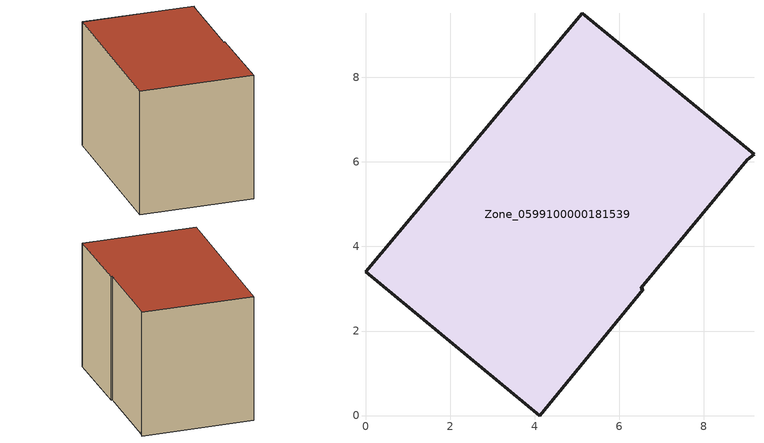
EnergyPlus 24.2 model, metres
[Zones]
Zone_0599100000181539
 floor ground (C_G): 9.19,6.18 9.03,6.05 6.51,3.02 6.57,2.98 4.12,0 0,3.4 5.13,9.51 z0
 wall outside (C_F): 4.12,0 6.57,2.98 6.51,3.02 9.03,6.05 9.19,6.18 5.13,9.51 0,3.4 4.12,0 z0:6
 roof outside (C_R): 9.03,6.05 9.19,6.18 5.13,9.51 0,3.4 4.12,0 6.57,2.98 6.51,3.02 z6
[BUILDING]
Pand.0599100000181539: North Axis=0; Terrain=City; Loads Convergence Tolerance Value=0.04; Temperature Convergence Tolerance Value=0.4; Solar Distribution=FullExterior; Maximum Number of Warmup Days=25; Minimum Number of Warmup Days=1
[Site:Location]
Rotterdam.The.Hague.AP_ZH_NLD Design_Conditions: Latitude=51.96; Longitude=4.45; Time Zone=1; Elevation=-4.5
[SITE:GROUNDTEMPERATURE:BUILDINGSURFACE]
18, 18, 18, 18, 18, 18, 18, 18, 18, 18, 18, 18
[MATERIAL] Thermal Absorptance=0.9; Solar Absorptance=0.7; Visible Absorptance=0.7
Name | Roughness | Thickness | Conductivity | Density | Specific Heat
G.TC.1946 | MediumSmooth | 0.15 | 1 | 540 | 1210
F.TC.1946 | Rough | 0.3 | 0.857143 | 1920 | 840
R.TC.1946 | MediumRough | 0.2 | 0.909091 | 1500 | 1000
[CONSTRUCTION]
C_G: G.TC.1946
C_F: F.TC.1946
C_R: R.TC.1946
[ZONE]
Zone_0599100000181539: Type=1; Multiplier=1; Ceiling Height=Autocalculate; Volume=Autocalculate; Floor Area=autocalculate; Part of Total Floor Area=Yes
[ZONEINFILTRATION:DESIGNFLOWRATE]
Infil_Zone_0599100000181539: Zone or ZoneList or Space or SpaceList=Zone_0599100000181539; Schedule=AlwaysOn; Design Flow Rate Calculation Method=Flow/Area; Flow Rate per Floor Area=0.003; Constant Term Coefficient=1; Temperature Term Coefficient=0; Velocity Term Coefficient=0; Velocity Squared Term Coefficient=0
[HVACTEMPLATE:ZONE:IDEALLOADSAIRSYSTEM]
Zone_0599100000181539: Maximum Heating Supply Air Temperature=50; Minimum Cooling Supply Air Temperature=13; Maximum Heating Supply Air Humidity Ratio=0.0156; Minimum Cooling Supply Air Humidity Ratio=0.0077; Heating Limit=NoLimit; Cooling Limit=NoLimit; Dehumidification Control Type=ConstantSensibleHeatRatio; Cooling Sensible Heat Ratio=0.7; Dehumidification Setpoint=60; Humidification Control Type=None; Humidification Setpoint=30; Outdoor Air Method=None; Outdoor Air Flow Rate per Person=0.00944; Outdoor Air Flow Rate per Zone Floor Area=0; Outdoor Air Flow Rate per Zone=0; Demand Controlled Ventilation Type=None; Outdoor Air Economizer Type=NoEconomizer; Heat Recovery Type=None; Sensible Heat Recovery Effectiveness=0.7; Latent Heat Recovery Effectiveness=0.65
[ZONECONTROL:THERMOSTAT]
ThermostatControl_Zone_0599100000181539: Zone or ZoneList=Zone_0599100000181539; Control Type Schedule=DualSetpointControlType; Control 1=Thermostat_Zone_0599100000181539; Temperature Difference Between Cutout And Setpoint=0
[THERMOSTATSETPOINT:DUALSETPOINT]
Thermostat_Zone_0599100000181539: Heating Setpoint Temperature Schedule=HeatingSetpoint_Zone_0599100000181539; Cooling Setpoint Temperature Schedule=CoolingSetpoint_Zone_0599100000181539
[SCHEDULE:COMPACT]
HeatingSetpoint_Zone_0599100000181539: Through: 12/31, For: AllDays, Until: 24:00, 21
CoolingSetpoint_Zone_0599100000181539: Through: 12/31, For: AllDays, Until: 24:00, 24
DualSetpointControlType: Through: 12/31, For: AllDays, Until: 24:00, 4
AlwaysOn: Through: 12/31, For: AllDays, Until: 24:00, 1
